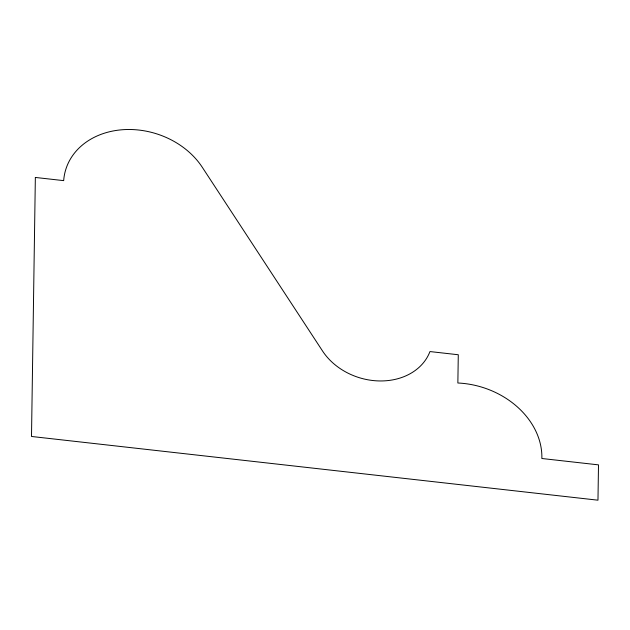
<?xml version="1.0" encoding="UTF-8"?>
<svg xmlns="http://www.w3.org/2000/svg" width="630" height="630" viewBox="0 0 630 630"><rect width="100%" height="100%" fill="white"/><g stroke="black" fill="none" stroke-linecap="round" stroke-linejoin="round"><path stroke-width="0.94" d="M35.351 177.447L31.5 436.472L597.972 500.188L598.5 464.869L541.855 458.498A79.9 64.48 17.3 0 0 457.86 383.001L458.286 354.753L429.959 351.564A59.945 48.376 17.3 0 1 380.363 380.961A59.945 48.376 17.3 0 1 322.56 351.028L202.261 167.249A75.616 61.016 17.3 0 0 120.7 129.882A75.616 61.016 17.3 0 0 63.677 180.629L35.351 177.447"/></g></svg>
